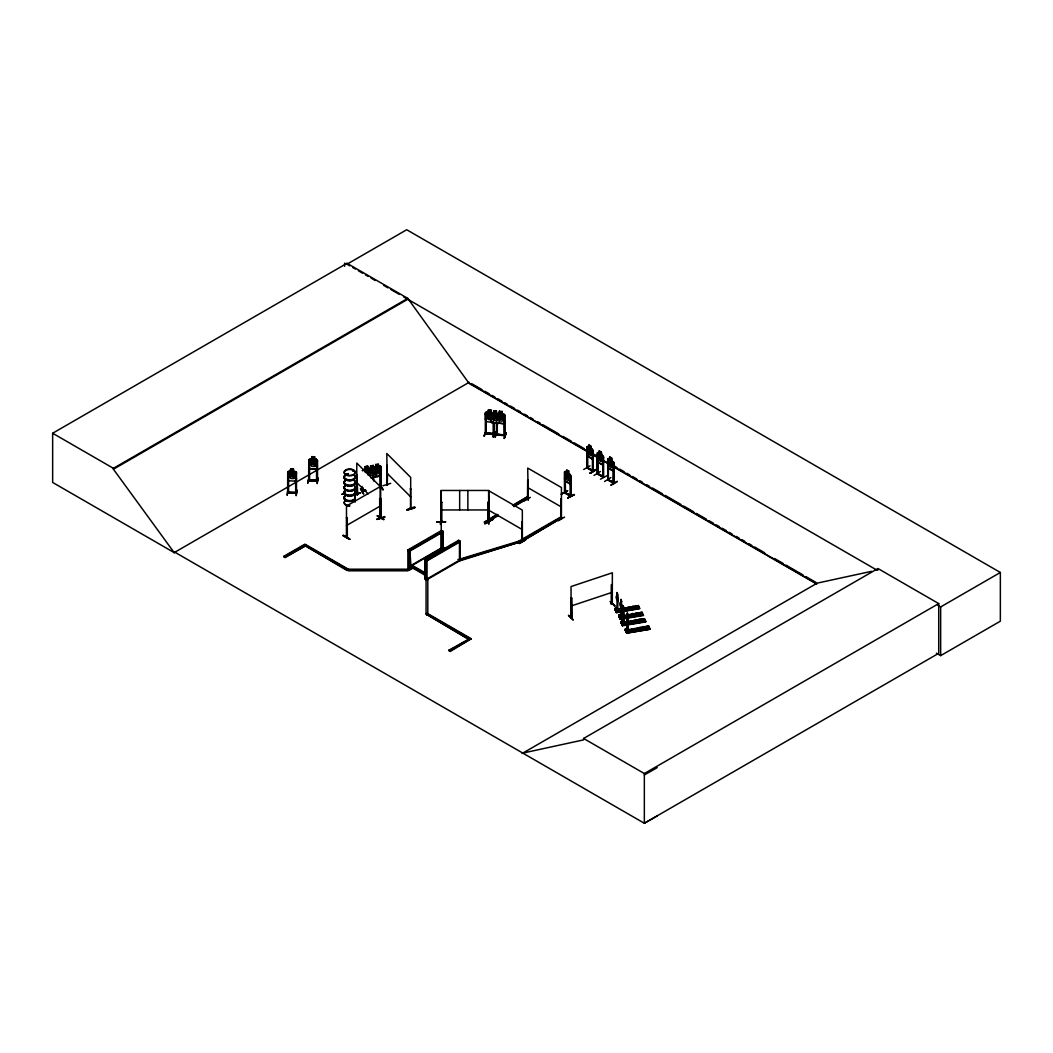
<?xml version="1.0" encoding="UTF-8"?>
<svg xmlns="http://www.w3.org/2000/svg" width="1053" height="1053" viewBox="0 0 1053 1053"><rect width="100%" height="100%" fill="white"/><g stroke="black" fill="none" stroke-linecap="round" stroke-linejoin="round"><path stroke-width="1.5" d="M617.584 610.687L617.94 601.618A2.988 0.671 80.5 0 0 617.769 597.446L616.966 592.549L616.94 595.787A2.988 0.671 80.5 0 0 616.768 599.275C617.9 606.41 615.557 607.318 617.769 610.661M623.85 614.794L623.679 623.837L623.85 614.794A2.988 0.671 80.5 0 0 623.679 610.622L623.06 605.699L622.849 608.963A2.988 0.671 80.5 0 0 622.678 612.451L622.718 621.744L623.863 623.81M628.246 622.126L628.075 631.168L626.93 628.996M615.755 609.2L617.005 608.845M615.794 608.687L615.847 611.03L616.084 608.858M616.768 599.275L616.597 599.302A2.988 0.671 80.5 0 1 616.768 595.814L616.887 592.576L617.558 593.339M619.388 615.4L619.809 615.992L619.361 615.36M620.599 606.028L620.414 606.054A2.988 0.671 80.5 0 1 620.586 602.566L620.98 599.262L620.77 602.54A2.988 0.671 80.5 0 0 620.599 606.028L620.586 615.781L621.415 617.44L621.77 608.371A2.988 0.671 80.5 0 0 621.599 604.198L621.415 604.225A2.988 0.671 80.5 0 1 621.586 608.397M621.599 617.413L620.941 615.531M622.007 622.376L621.665 621.718L622.191 622.27M621.81 622.205L621.652 621.757M627.588 613.557L627.891 617.979A2.988 0.671 80.5 0 1 628.062 622.152L627.891 631.195L627.061 629.536L626.89 619.809A2.988 0.671 80.5 0 1 627.061 616.321L627.272 613.057M626.232 629.681L626.153 631.524L626.351 629.523M627.061 616.321L627.364 613.043M626.338 629.641L627.351 629.036M620.309 615.373L620.454 615.242M622.191 621.836L623.021 621.639M413.5 567.791L409.288 570.226L407.88 569.41L407.88 549.929L409.893 551.101L411.052 567.08L424.754 574.991L425.544 560.13L424.925 578.545L426.333 579.347L460.069 559.867M619.69 615.347L619.888 617.742L619.506 614.847L619.506 616.979M621.77 623.376L621.56 621.283L622.139 624.139L621.77 621.244L622.27 624.837L621.217 622.744C620.309 620.072 626.614 621.599 621.217 621.731M287.772 492.843C303.817 493.515 294.037 492.212 287.614 492.83L287.732 471.876L290.76 471.244C287.956 466.729 297.854 469.717 290.746 468.901M296.512 478.72L295.498 481.116L288.627 480.787L287.732 478.299L287.838 471.915M288.509 473.192L287.68 473.324L288.509 473.192L288.575 492.857M287.232 495.292L287.969 489.737L287.179 494.897M290.654 471.217L289.285 472.034L289.285 476.496L290.746 478.483L293.484 478.615L294.945 476.772L294.945 472.297L293.484 471.428L293.59 468.901M287.68 492.804L288.483 492.646M287.64 491.896L296.354 492.304M293.59 471.296L296.512 472.284L296.446 493.265M295.63 473.521L296.433 473.56L295.63 473.521L295.696 493.238L295.564 492.264M296.88 490.158L296.156 495.713L296.946 490.198M311.662 459.029L308.726 459.806L309.714 459.016L316.466 459.319L314.584 459.174L314.584 456.778L311.649 456.686L314.584 456.778M308.726 466.229L309.635 468.664L316.505 468.98L317.506 466.597M309.516 461.056L308.687 461.201L309.516 461.056L309.582 480.721L309.424 479.773L308.805 480.458M307.739 483.143L308.963 477.614L307.779 483.09M316.637 461.398L317.44 461.438L316.637 461.398L316.532 481.089L317.532 480.207L309.516 479.786M316.505 468.98L309.635 468.598L308.832 466.163M317.532 480.918L317.506 460.161L316.479 459.266M317.888 478.036L317.15 483.59L317.953 478.075M616.663 609.029L616.861 608.358L616.768 609.042M633.682 615.61L634.156 614.899M636.394 621.652L634.551 621.231M640.632 628.654L640.145 629.365M622.863 606.054L623.731 606.857L623.863 610.595M412.763 565.685L412.908 565M428.847 555.787L428.189 556.168M429.729 555.273L429.071 555.668M626.614 629.483L625.772 628.641L626.719 629.576M347.622 474.35L345.884 474.35A5.568 3.212 0 0 1 348.267 473.587M347.595 474.482L346.319 474.785L346.292 473.955M352.505 470.744L353.242 470.994M352.926 470.823L353.229 470.441M571.805 616.9L570.989 617.203M571.792 617.65L571.568 597.999L570.871 598.236L570.95 617.9L571.792 617.65L571.568 597.999M349.701 538.886C329.997 527.566 363.153 546.876 343.028 535.78M343.291 535.622L349.714 539.281M374.736 468.058L375.605 467.808L377.04 469.677L379.383 466.979L377.632 470.112C381.002 472.323 378.514 474.205 377.079 470.744L375.368 473.481M360.692 492.896L354.256 495.186M390.716 483.327L382.818 485.775M494.068 433.744L485.486 432.717L485.315 433.665L485.38 412.697C488.513 413.408 488.631 407.34 488.329 412.315L486.894 412.947L486.894 417.422L488.329 419.502L491.014 419.818M486.183 414.053L485.328 414.145L486.183 414.053L486.21 433.718L485.42 432.717M485.354 419.173L486.249 421.661L493.001 422.437M483.893 435.995L486.144 430.993L484.367 435.652M484.262 435.995L486.091 430.585M492.988 412.71L493.989 413.737L491.132 412.5L491.132 410.104L488.237 409.828M497.371 413.342L504.097 414.053L505.111 415.027L505.111 435.968L504.15 435.889L505.164 435.797L496.397 434.771M497.99 414.29L499.359 413.513M493.199 434.56L493.186 421.358M493.975 433.731L486.091 432.783M493.159 436.666L494.936 431.598L493.212 436.705M493.159 437.074L494.976 431.638M502.215 411.499L499.333 411.17L499.438 413.658M499.438 420.845L502.123 421.161L503.558 419.41L503.558 414.935L502.242 413.842M497.24 432.335L495.002 437.337L497.227 431.927M496.424 421.977L496.424 434.968L496.595 434.033L504.4 434.942M496.516 434.06L497.279 434.165M504.229 416.383L505.085 416.304L504.229 416.383L504.387 435.679M504.111 423.78L497.371 422.951L504.111 423.78L505.111 421.463M506.019 432.941L504.255 438.417L506.085 432.98M504.255 438.417L506.138 433.309M440.891 521.525L441.246 522.183M567.514 475.693L569.462 474.653L568.146 476.654L569.528 480.286L567.738 476.93L566.646 478.549L565.909 478.115L567.291 476.14L565.987 472.652L567.633 475.693M498.398 414.25L499.319 414.434L499.372 421.213L498.385 423.477L491.725 422.543C490.659 419.805 489.132 415 491.685 412.947L498.385 413.75L499.398 414.711M569.989 483.788L570.673 475.469M570.107 483.853L565.211 481.024L564.513 478.325L565.158 481.076L570.028 483.893L570.739 481.826M592.365 458.99L587.548 456.133L586.85 453.422L587.495 456.186L592.365 458.99L593.089 457.028M603.369 462.859L602.658 464.926L597.775 462.122L597.143 459.358M613.267 470.981L608.371 468.151L607.686 465.452L608.318 468.203L613.201 471.02L613.912 468.954M381.252 473.073C381.686 478.707 364.943 477.614 380.278 475.614L381.252 473.073L381.212 466.584L380.238 465.952L378.461 466.334L379.778 466.992L379.778 471.454L378.409 473.666L375.829 474.219M375.052 477.009L376.066 468.058L373.315 467.782L373.315 465.387L370.551 465.966L370.643 468.427L369.261 469.506L369.261 473.982L370.643 475.614L373.223 475.074L374.592 472.876L374.592 468.401L373.223 467.887M371.261 477.944L375.158 477.127L376.105 474.548M600.105 456.712L602.079 455.699L600.763 457.7L602.145 461.332L600.355 457.963C599.46 461.201 597.248 458.674 599.907 457.186L598.617 453.698L600.315 456.87M610.648 462.793L612.622 461.78L611.306 463.781L612.688 467.414L610.898 464.057C610.003 467.282 607.792 464.768 610.45 463.267L609.16 459.779L610.858 462.965M568.502 615.571L573.135 620.046M573.082 619.69L568.554 615.242M295.432 480.971L296.419 478.707M360.481 488.947L363.575 493.791M504.045 423.701L505.019 421.437M342.172 494.462L344.713 492.975M567.699 490.751L561.078 494.291L567.409 490.645M590.035 465.847L583.731 469.467M594.01 475.403L600.381 471.481M604.554 481.497L610.924 477.562M441.312 521.446L440.891 522.683L441.036 490.461L488.75 490.461L489.237 522.314L488.526 521.919M512.548 505.361L526.605 497.24L528.33 499.741L527.698 479.892L527.474 499.583L528.119 499.872L528.264 480.221M521.459 540.518L522.183 540.887M560.788 517.786L561.288 519.024L560.867 499.043L561.223 518.984M560.867 499.043L560.959 518.55M440.825 519.234L440.47 524.46L440.917 519.287M568.673 473.442L570.818 475.443L570.805 496.384L564.474 492.765L565.422 492.988L565.343 479.984M593.089 471.454L586.824 467.835M587.442 467.532L586.811 467.15L587.521 468.243L587.679 453.461M592.51 451.645L593.3 451.842L592.51 451.645L592.431 471.112L592.865 470.283L593.365 471.362L587.087 467.703L586.995 447.025M598.025 473.337L597.104 473.06L597.696 473.429M597.327 472.929L598.025 474.047L597.959 461.03M602.79 457.581L603.58 457.779L602.79 457.581L602.79 477.127L603.145 476.219M602.711 477.048L603.014 457.45M599.354 453.356L597.143 452.935L597.169 473.889L603.369 477.391L603.053 476.219M597.327 473.639L603.58 477.18M607.66 479.931L613.912 483.472M608.568 479.431L607.647 479.154L608.239 479.523M607.989 479.023L608.265 480.273L608.502 467.111M613.333 463.662L614.123 463.86L613.333 463.662L613.333 483.222L613.688 482.313M613.254 483.13L613.557 463.531M609.898 459.45L608.41 458.503L607.752 459.095L607.871 479.734L614.123 483.353L613.596 482.3M622.06 622.389L622.942 622.139M347.279 517.681L346.49 517.879L347.279 517.681L347.332 537.188L346.648 537.53L347.121 536.28M365.825 472.547C362.416 470.441 365.338 468.493 366.365 471.889L368.708 469.204L366.957 472.323M375.329 472.323L376.5 470.336M362.127 486.486C361.995 493.436 360.955 489.974 365.694 490.277M362.877 487.947L362.93 491.422L362.982 488.118M380.278 487.736L381.212 487.539L380.488 487.039M357.52 494.252L356.717 494.423L357.52 494.752L357.125 493.567L357.546 494.726L357.059 474.824L357.072 494.778M387.28 484.577L386.754 484.143L387.543 484.485M387.504 473.481L387.228 485.236L386.82 453.514L410.683 477.378L410.67 508.217M380.594 517.089L380.462 517.01M630.181 607.857C630.221 610.543 626.746 607.173 630.023 607.95M633.432 615.465L632.287 614.636M634.038 615.386L633.853 614.491M346.24 474.284L347.214 474.205M347.332 474.205L346.003 474.1M498.372 419.594L500.201 417.199L498.438 414.5M612.807 466.479L611.767 467.795L609.832 466.676L608.792 464.162L609.832 456.923L611.898 458.121L612.807 466.479L816.707 584.073M362.377 470.586L365.128 469.19L365.036 466.729C369.234 464.834 366.826 469.454 370.538 468.809M362.403 470.638L363.232 469.651L369.564 468.309M372.986 468.414L375.737 466.966L375.71 464.518L378.501 463.978L378.409 466.479M370.577 468.414L367.787 469.796M440.931 521.419L440.904 522.63M441.905 521.274L440.97 521.288M488.947 521.696L487.908 521.748L488.816 521.985L488.592 490.632L522.327 510.113L522.393 541.466L521.761 521.617L522.183 541.597L521.472 540.689M614.952 609.832L615.044 608.384L617.4 608.002L618.637 611.74L618.545 610.279L616.176 610.674L616.295 612.306M615.255 610.148L638.644 606.752L638.302 605.528L635.933 606.173M616.281 612.135L639.553 608.252L638.302 605.528M619.019 617.071L618.861 615.136L621.323 614.939L618.861 615.136M619.875 618.572L643.37 614.755L641.001 615.413L639.763 612.675L642.133 612.28L643.488 615.492L620.191 619.361M620.112 617.624C625.614 617.216 618.73 616.216 620.02 619.019L643.383 615.005M621.046 622.981L621.125 621.533M638.552 606.436L615.084 610.095L638.315 605.949M644.462 619.375L621.283 623.468L621.112 622.81L622.468 625.772L645.752 621.889L644.383 618.677L642.027 619.322M645.634 621.152L622.126 624.798L622.441 625.758M616.176 612.241L639.329 607.95M638.302 605.778L639.382 608.213M625.337 630.339C624.192 628.628 628.575 627.351 627.799 629.707L628.852 631.8L628.852 630.786L626.482 631.181L626.68 633.116L649.964 629.246L648.595 626.035L646.239 626.68M620.572 616.808L642.369 613.017L619.098 617.058M625.39 630.602L648.78 626.943M626.351 632.326L649.846 628.509M623.587 622.349L624.732 624.89L624.732 623.626L622.27 623.824L622.27 625.416L645.66 621.573L644.383 618.927L621.007 622.902L644.383 618.677M644.568 619.585L622.81 623.126M625.219 630.26L648.595 626.035M356.717 494.423L356.796 463.083L380.646 486.934L380.699 518.3L380.515 498.28L379.659 498.727L379.817 518.379L380.449 518.089M379.988 518.313L380.015 517.628M347.279 537.175L346.424 537.399L347.121 536.991M612.293 603.435L611.424 604.198L612.28 603.909M287.824 471.968L288.706 471.139L295.432 471.52L296.406 472.363M486.315 412.078L485.446 412.789L485.446 419.173M363.785 470.336L365.036 469.125M374.46 468.124L375.829 467.032L375.71 464.518M636.302 621.586L634.735 621.718M586.916 467.927L587.587 446.485C590.378 450.013 588.324 440.983 588.996 447.459L587.969 447.657L587.969 452.132L588.996 454.646L590.944 455.765L591.97 454.448L591.97 449.973L590.944 448.578L591.075 446.103L588.93 444.945M586.929 446.959L587.587 446.485M566.659 472.205L564.513 471.902L564.553 492.843L571.042 496.226L570.397 476.417L570.726 496.384M564.592 471.968L565.277 471.481M608.41 458.503L607.686 459.029L607.752 479.957M441.812 521.985L441.839 502.307L441.036 502.307L441.839 502.307M487.855 521.459L488.658 521.024M485.288 433.428L494.068 434.455M362.193 490.593L362.035 491.369L365.575 490.619M287.798 491.896L287.772 492.87M309.398 480.036L308.595 479.971L309.49 480.01M317.506 480.392L309.608 480.036M379.883 518.339L380.238 498.398L380.923 498.688L380.515 517.76M379.277 517.26L377.579 515.891M380.515 517.971L383.937 519.511L377.224 516.088M489.171 502.794L489.013 522.446L488.289 522.064L488.592 502.465L489.237 522.314M489.171 522.249C473.758 528.158 503.202 514.246 489.54 521.327M528.237 498.938L527.408 498.753L528.119 499.161M522.012 541.545L521.761 521.617M519.142 542.966L525.473 539.32L519.142 542.966L519.498 543.559L525.776 539.847L519.195 543.295M174.956 552.259L174.272 552.667L52.65 482.445L52.65 433.244L347.016 263.289L407.787 298.368L468.559 382.66L586.429 450.71M347.016 263.289L347.016 264.198L406.708 229.738L1000.35 572.477L1000.35 621.178L940.658 655.637L936.393 653.163M52.65 433.244L113.421 468.322L407.787 298.368M657.23 815.917L644.344 823.262L174.877 552.22L174.179 552.614L113.421 469.23L407.787 299.276M174.179 552.614L469.243 382.265M344.752 492.686L341.87 494.357L344.752 493.094M380.238 486.565L346.49 506.045L346.424 537.399M339.895 564.934L306.16 545.454L285.06 557.629L283.836 556.313L304.922 544.138L348.332 569.199L407.985 569.199L407.985 570.805L348.332 570.805L348.332 569.199L347.095 569.91L304.922 545.559L347.095 570.515L348.332 569.805L407.985 569.805M283.836 556.919L296.485 549.613M299.302 547.994L303.514 545.559M283.836 556.313L285.06 557.024L306.16 545.454M346.49 525.526L380.238 506.045M407.88 549.929L441.615 530.449L443.023 531.265L442.931 548.666M409.288 549.824L426.149 540.084M428.966 538.465L438.811 532.779M443.023 531.265L409.288 550.745L409.288 570.226M587.113 448.262L587.521 468.243M443.023 531.962L409.288 551.456L407.88 550.64M591.009 448.539L593.155 450.539L593.155 471.494L593.089 450.579M587.548 446.617L592.418 449.276M599.275 453.238L599.275 450.842L601.355 452.04L601.289 454.475L603.435 456.476L603.435 477.43L603.369 456.476M565.25 471.389L570.055 474.232M564.763 473.166L565.185 493.133L564.698 491.896M568.673 471.046L566.659 469.809L566.659 472.363L565.619 472.56L565.619 477.035L566.659 479.549L568.594 480.668L569.634 479.352L568.738 471.007M597.525 473.679L597.169 454.33L597.959 454.527M498.306 515.601L485.657 522.907L484.433 522.196L497.082 514.285M484.433 522.196L497.082 514.891M513.956 505.15L526.605 497.24M484.433 521.59L485.657 522.301L498.306 514.996M513.772 506.072L527.829 497.951M446.275 548.982L442.931 547.047L411.052 565.461L424.754 573.372M602.632 455.251L597.828 452.553M443.458 547.349L411.578 565.764L411.578 567.383L415.053 568.62M513.772 506.677L527.829 498.556M424.925 559.775L458.66 540.294L460.069 541.097L460.069 560.578L426.333 580.058L424.925 579.255L424.925 559.775L426.333 560.578L460.069 541.097M413.5 567.08L409.288 569.515L407.88 568.699M429.137 558.051L424.925 560.486L426.333 561.288L460.069 541.808L458.66 541.005L458.055 541.36L459.463 542.163L459.463 560.222L458.055 559.419M431.954 556.418L441.799 550.745M444.603 549.113L447.42 547.494M450.236 545.875L454.448 543.44M570.963 476.746L570.173 476.535M597.775 462.122L602.724 464.886L603.369 462.951M607.936 460.293L608.344 480.26M609.753 459.371L609.753 456.963M593.063 470.783L587.521 467.729L593.365 470.652M590.128 472.876C610.042 461.806 577.005 481.155 596.472 469.256M611.832 460.569L613.978 462.57L613.978 483.511L613.912 462.557M590.154 473.218L596.485 469.572M613.978 462.57L608.371 458.647M424.899 574.306L424.227 574.688L424.899 572.687L412.236 565.382M570.173 495.384L571.042 495.515L565.185 492.633L570.529 495.186L570.608 496.345M603.645 476.588L597.801 473.666L603.435 476.719M567.751 497.74L574.438 494.699L567.804 497.806M600.46 479.194L607.028 475.666M614.189 482.669L608.344 479.76L613.978 482.8M610.951 484.893L617.295 481.274M611.003 485.275L617.334 481.629M460.016 559.051L518.576 541.281L560.788 516.97L562.012 517.681L519.84 542.65L562.012 517.681M522.828 539.505L527.04 537.069M529.856 535.437L560.788 517.589M426.583 614.36L468.756 639.316L426.583 614.36L427.808 613.649L471.217 638.71L450.131 651.491L448.894 650.175L469.98 638.605M426.583 614.965L427.808 614.254L427.808 579.203L426.07 579.203L426.07 614.254L427.808 614.254M448.894 650.78L454.514 647.529M457.331 645.91L468.585 639.421M448.894 650.175L450.131 650.886L471.217 638.71M522.13 753.5L817.194 583.138L871.555 571.318M522.814 753.092L583.586 739.877L583.586 738.469L877.952 568.515L938.723 603.593L938.723 653.308L644.344 823.262L644.344 773.547L938.723 603.593M877.952 569.923L877.267 570.331L403.549 296.828M937.841 605.304L940.658 606.936L1000.35 572.477M644.344 774.969L657.23 767.624M571.134 617.15L571.647 616.742M611.503 603.435C613.32 602.448 611.095 605.751 611.53 603.395M612.293 604.146L612.359 572.779L571.029 586.547L571.134 617.861M485.328 433.625L494.002 434.626L493.975 423.069M497.187 434.362L505.111 435.258M505.111 435.968L505.15 435.047L504.992 435.745M630.049 608.555L628.483 608.463M632.445 614.715L634.011 614.82M346.766 537.517L346.713 518.01M346.964 537.043L347.056 517.549M380.33 486.789L381.12 487.552M380.896 487.355L380.172 487.565L381.186 487.578M387.096 465.268L387.28 485.288L387.096 473.087M354.308 494.844L360.508 492.725M410.946 489.118L410.275 488.816M410.222 507.743L410.631 507.52M376.974 519.155L384.937 517.194L377 519.221M377 519.484L384.687 516.549M407.011 509.599C421.068 503.755 413.237 509.915 407.037 509.665M407.037 509.928L414.79 507.401M407.063 510.007L414.974 507.625M571.726 598.157L570.871 598.236M611.424 604.198L611.503 584.691L612.201 584.454M610.529 601.618L614.689 606.133M570.937 616.953L571.805 617.097M612.319 603.461L611.622 603.659M610.2 601.671L615.044 606.067L610.49 601.579M571.029 606.028L612.359 592.26M460.016 559.656L517.036 542.361M459.292 560.407L519.379 542.177L459.292 561.012L458.476 559.512M632.656 614.623L633.643 614.61M639.908 629.418L640.119 628.167L638.789 629.168M365.062 466.782L367.826 466.203M380.238 466.084L373.828 467.321M365.154 470.046L367.734 469.493L367.787 474.613M380.133 517.905L380.265 468.058L381.015 467.901M379.725 484.946L383.174 489.777L379.672 484.643M380.08 484.933L382.818 489.803M365.575 490.106L362.179 490.843M362.337 491.527L365.694 490.777M368.695 468.809L375.131 467.466L376.013 468.164M371.235 477.891L375.158 477.127M571.463 617.479L570.792 617.742M564.698 492.607L564.658 471.928M620.678 615.742L619.546 615.887M617.94 601.618L617.756 601.645A2.988 0.671 80.5 0 0 617.584 597.472L617.769 594.813M621.112 599.802L621.599 601.566L621.204 600.131M622.849 606.331L623.034 608.937M615.044 608.384L617.492 608.186M627.535 607.568L629.891 606.923L631.142 609.661L629.891 606.923M631.997 606.581C635.788 612.78 628.983 604.896 634.354 606.186L635.604 608.66M636.762 606.212L614.926 609.792M618.637 610.477L616.176 610.674M639.316 607.778L615.939 611.78L616.374 612.622L639.553 608.252M617.492 611.53L639.54 608.015M616.36 612.609L639.645 608.739M622.678 612.451L623.034 622.152M621.231 614.741L622.376 618.045L620.006 618.44L619.414 615.742M631.366 614.07C635.156 620.283 628.338 612.385 633.722 613.675L634.959 616.163M635.828 613.333C639.619 619.533 632.8 611.648 638.184 612.938L639.421 615.413M621.323 615.952L618.967 616.347L620.006 618.44M620.704 617.071L640.908 613.754M624.429 617.729L641.527 614.965M624.587 618.072L640.106 615.478M627.891 617.979L627.483 613.307M626.89 619.809L627.246 629.51M633.63 620.717L635.986 620.072L637.223 622.81L635.986 620.072M638.092 619.73C641.882 625.93 635.064 618.045 640.448 619.335L641.685 621.81M622.968 623.468L644.712 619.888M622.994 623.521L644.726 619.888L644.383 618.927M622.139 624.969L645.41 620.928M622.205 625.285L645.647 621.402M625.429 629.089L627.799 628.694M637.842 628.075L640.198 627.43L641.435 630.168L640.198 627.43M642.304 627.088C646.094 633.287 639.276 625.403 644.66 626.693L645.897 629.168M649.688 628.72L626.403 632.603L649.872 628.931L648.595 626.285L625.469 630.773M626.943 630.352L648.859 626.943M627.18 630.826L648.938 627.246L648.595 626.285M627.706 628.496L628.944 632.248L628.944 630.984L626.482 631.181M626.653 633.116L649.938 629.233M493.278 433.625L493.146 434.547M362.759 491.159L362.877 490.474M487.908 521.038L487.947 521.972M639.908 629.22L638.947 629.075M288.522 492.172L287.772 492.133M488.526 521.209L487.881 521.288M592.734 470.994L592.734 451.513M597.696 474.14L597.735 454.659M357.059 474.824L357.454 494.647M493.936 434.652L493.91 423.253M487.947 502.307L488.75 502.478L487.947 502.307L487.947 522.012M441.839 521.077L441.128 521.288M445.564 521.709L436.613 521.854L445.564 522.104M436.613 522.025L445.564 521.972M488.868 524.46L489.29 520.537M441.036 509.955L488.75 509.955M348.332 570.199L407.985 570.199M426.07 579.808L427.808 579.808M426.07 613.649L427.808 613.649M317.414 480.905L308.674 480.734L308.74 459.753M633.182 615.478L632.313 615.202M486.275 411.999L492.975 412.776M499.438 418.923L502.123 419.239C499.649 414.764 505.716 412.855 501.386 417.357L503.321 420.331L500.82 417.791L498.477 419.897M504.992 435.034L504.242 435.179M493.725 410.933L496.424 411.196M491.712 413.092L493.725 413.329L493.739 410.881M496.424 413.592L497.858 414.566L497.858 419.041L496.424 420.779L493.739 420.463L492.304 418.37L492.304 413.895L493.739 413.276L493.646 410.788L496.516 411.131L496.411 413.645L498.319 413.882M498.411 423.424L491.646 422.661L490.777 420.121M317.44 480.207L317.308 481.142L308.766 480.721M496.516 434.284L496.332 434.955M369.103 469.204L367.734 468.69L367.787 466.15M530.304 497.358L524.381 500.833M528.33 499.675L527.698 468.058L561.433 487.539L561.433 518.826M484.946 523.578L491.514 519.748M383.674 519.616L377.264 515.694M347.016 264.198L349.846 265.83M352.676 267.462L355.506 269.094M358.323 270.726L362.561 273.175M365.391 274.807L368.221 276.439M371.051 278.071L375.289 280.519M383.766 285.416L388.004 287.864M390.834 289.496L399.311 294.379M472.086 383.897L482.024 389.636M484.867 391.282L489.132 393.743M491.962 395.375L494.805 397.02M497.648 398.653L501.912 401.114M504.756 402.759L507.585 404.405M510.429 406.037L514.693 408.498M517.536 410.144L520.366 411.776M524.631 414.237L527.474 415.882M530.317 417.514L533.147 419.16M537.412 421.621L540.255 423.253M543.098 424.899L558.722 433.915M562.973 436.376L571.503 441.299M574.333 442.931L584.283 448.67M594.221 454.409L597.064 456.054M614.096 465.887L616.94 467.532M619.783 469.177L624.047 471.639M626.89 473.271L629.72 474.916M632.563 476.548L636.828 479.01M639.671 480.655L642.501 482.287M646.766 484.749L649.609 486.394M652.452 488.026L662.39 493.765M665.233 495.41L680.857 504.426M683.687 506.072L693.637 511.811M696.467 513.443L706.418 519.195M709.248 520.827L713.513 523.288M716.356 524.934L719.199 526.566M722.042 528.211L726.294 530.673M729.137 532.305L731.98 533.95M736.231 536.411L739.074 538.044M741.917 539.689L744.761 541.321M749.025 543.782L751.855 545.428M754.698 547.06L764.636 552.812M774.587 558.551L783.103 563.46M785.946 565.106L802.991 574.938M805.821 576.583L815.772 582.322M592.102 453.988L597.788 457.278M603.474 460.556L607.726 463.017M613.412 466.295L816.496 583.546M467.624 382.529L585.889 450.802M593.01 454.922L597.288 457.384M602.987 460.674L607.265 463.149M527.698 487.539L561.433 507.019M488.592 510.113L522.327 529.593M518.602 541.94L519.84 542.032M442.8 547.731L445.603 549.363M428.4 556.05L431.493 557.827M417.87 570.252L420.673 571.871M408.498 568.344L409.893 569.16L409.893 551.101M429.216 615.057L446.09 624.811M448.894 626.43L471.217 639.316M342.712 566.553L348.332 569.805M583.586 738.469L644.344 773.547M410.644 508.731L410.538 488.724M492.462 413.592L491.014 412.631L491.04 410.17M634.577 621.599C637.591 623.481 635.235 618.651 634.577 621.81M638.947 629.286L639.118 628.378L640.593 628.707M570.213 496.081L570.397 476.417M611.503 584.691L611.582 604.356M386.82 472.994L410.683 496.858M356.796 482.564L368.155 493.923M564.592 517.089L558.34 520.801M567.817 498.122L574.122 494.423M518.576 541.281L519.379 542.177M630.286 608.2L629.062 607.607L628.378 608.529M491.527 417.883L490.29 416.014L492.106 413.46L489.658 415.382L487.302 412.908L489.092 415.856C485.078 418.383 488.724 420.134 489.711 416.448L491.238 418.883M380.265 468.058L380.488 487.75M360.521 488.631L363.64 493.883M592.326 449.381L593.01 450.579M635.933 605.923L637.183 608.41M646.239 626.43L647.477 628.904M642.027 619.072L643.265 621.546M627.535 607.318L628.773 609.805M637.842 627.825L639.079 630.299M633.63 620.467L634.867 622.942M624.732 623.626L624.64 624.442M619.506 614.847L619.888 615.61M619.296 614.886L619.848 615.663M616.058 610.99L615.676 608.107M620.112 618.888L618.861 616.413L642.133 612.28M626.351 631.497L625.982 628.602M616.176 611.688L615.136 608.581M615.044 609.661L616.281 612.135M287.838 478.299L288.706 480.708M649.714 628.759L626.482 632.774L625.337 628.891M619.862 618.401L620.204 619.375M617.466 593.734L617.584 594.84M442.931 547.047L442.405 532.318L442.405 548.745M940.658 606.936L940.658 655.637M625.772 628.641L625.772 630.773M623.494 621.138L623.494 622.415M622.376 617.032L622.468 618.493M621.599 601.566L621.415 604.225M618.545 610.279L618.545 611.293M617.4 608.002L617.4 609.266M615.465 608.134L615.465 610.266M601.224 452.119L602.263 455.91L602.263 460.385L601.224 461.701L599.275 460.582L598.249 458.068L599.275 450.842M504.282 416.211L504.295 435.929M502.242 411.447L502.123 413.961M499.451 411.21L499.451 413.605M497.279 423.517L497.306 435.06M497.213 422.069L497.108 435.1M467.861 490.461L467.861 509.955M459.661 490.461L459.661 509.955M458.66 540.294L458.66 541.005M441.615 530.449L441.615 531.16M441.615 532.068L441.615 549.929M441.246 490.856L441.246 531.41M441.01 531.515L441.01 549.574M426.952 560.933L426.952 578.992M426.333 560.578L426.333 580.058M381.12 466.637L381.068 487.618M373.552 475.982L373.657 481.024M373.223 465.492L373.249 467.94M372.907 476.311L372.907 479.563M372.801 476.153L372.801 479.391M370.669 466.084L370.669 468.48M367.879 469.809L367.826 474.666M344.634 263.105L344.634 266.33M314.492 456.844L314.478 459.305L315.939 460.174L315.939 464.649L314.478 466.492L311.754 466.361L310.293 464.373L310.293 459.898L311.754 459.174L311.662 456.633M308.832 459.779L308.819 466.229M113.421 468.322L113.421 469.23M354.611 481.024A5.66 3.264 0 0 1 349.714 485.92A5.66 3.264 0 0 1 344.805 481.024M354.545 481.366A5.581 3.225 0 0 1 349.714 486.196A5.581 3.225 0 0 1 344.871 481.366M354.545 485.67A5.594 3.225 0 0 1 349.714 490.514A5.594 3.225 0 0 1 344.871 485.67M354.519 485.867A5.555 3.212 0 0 1 349.714 490.685A5.555 3.212 0 0 1 344.897 485.867M354.611 475.653A5.66 3.264 0 0 1 349.714 480.55A5.66 3.264 0 0 1 344.805 475.653M345.713 474.969A5.66 3.264 0 0 1 348.24 474.126M354.545 480.458A5.581 3.225 0 0 1 349.714 485.288A5.581 3.225 0 0 1 344.871 480.458M354.545 475.982A5.581 3.225 0 0 1 349.714 480.813A5.581 3.225 0 0 1 344.871 475.982M345.766 475.311A5.581 3.225 0 0 1 348.267 474.482M354.611 480.747A5.66 3.264 0 0 1 349.714 485.644A5.66 3.264 0 0 1 344.805 480.747M354.611 475.377A5.66 3.264 0 0 1 349.714 480.273A5.66 3.264 0 0 1 344.805 475.377M345.713 474.692A5.66 3.264 0 0 1 348.24 473.85M354.532 475.087A5.568 3.212 0 0 1 349.714 479.905A5.568 3.212 0 0 1 344.884 475.087M354.611 496.345A5.66 3.264 0 0 1 349.714 501.241A5.66 3.264 0 0 1 344.805 496.345M354.545 496.687A5.581 3.225 0 0 1 349.714 501.518A5.581 3.225 0 0 1 344.871 496.687M349.714 505.703A5.555 3.212 0 0 1 344.897 500.899M354.519 500.899A5.555 3.212 0 0 1 355.072 501.662M354.532 486.354A5.568 3.212 0 0 1 349.714 491.185A5.568 3.212 0 0 1 344.884 486.354M349.714 506.019A5.568 3.212 0 0 1 344.884 501.202M354.532 501.202A5.568 3.212 0 0 1 355.085 501.978M354.545 486.078A5.594 3.225 0 0 1 349.714 490.922A5.594 3.225 0 0 1 344.871 486.078M354.611 490.974A5.66 3.264 0 0 1 349.714 495.871A5.66 3.264 0 0 1 344.805 490.974M354.545 495.779A5.581 3.225 0 0 1 349.714 500.609A5.581 3.225 0 0 1 344.871 495.779M354.545 491.303A5.581 3.225 0 0 1 349.714 496.134A5.581 3.225 0 0 1 344.871 491.303M354.611 496.068A5.66 3.264 0 0 1 349.714 500.965A5.66 3.264 0 0 1 344.805 496.068M354.611 490.698A5.66 3.264 0 0 1 349.714 495.594A5.66 3.264 0 0 1 344.805 490.698M354.532 490.408A5.568 3.212 0 0 1 349.714 495.226A5.568 3.212 0 0 1 344.884 490.408M591.878 455.317L590.075 452.027C589.14 455.265 586.995 452.737 589.627 451.25L588.324 447.762L590.035 450.934C590.799 447.775 593.273 450.473 590.483 451.763L591.878 455.317M374.394 474.021L373.499 474.284L371.985 472.284L369.59 475.114L371.393 471.876L369.669 469.506L371.933 471.217L374.289 468.532L372.538 471.652L374.394 474.021M294.682 477.707L293.748 477.733L292.142 475.351L289.601 477.549L291.51 474.785L289.68 471.968L292.089 474.271L294.577 472.192L292.721 474.864L294.682 477.707M315.689 465.584L314.742 465.61L313.136 463.215L310.596 465.426L312.517 462.662L310.688 459.845L313.083 462.149L315.584 460.069L313.728 462.741L315.689 465.584M497.569 420.108L495.068 417.567C493.857 421.187 490.764 419.515 494.462 416.962L492.659 414.013L495.015 416.488L497.464 414.592L495.647 417.133L497.569 420.108M502.228 414.777L500.767 416.725L499.319 414.434L502.123 414.764M367.273 466.795L365.615 467.953L367.273 466.795M377.948 464.584L376.29 465.729L377.948 464.584M378.409 467.282L375.829 467.822L375.829 472.297L378.409 471.757L378.409 467.282M372.762 465.979L371.104 467.124L372.762 465.979M373.223 468.69L370.643 469.217L370.643 473.692L373.223 473.152L373.223 468.69M313.991 457.278L312.241 457.199L312.241 458.002L313.991 458.081L313.991 457.278M314.478 460.108L311.754 459.977L311.754 464.452L314.478 464.57L314.478 460.108M292.997 469.414L291.233 469.322L291.233 470.125L292.997 470.204L292.997 469.414M293.484 472.231L290.746 472.099L290.746 476.575L293.484 476.706L293.484 472.231M490.54 410.578L488.816 410.367L488.816 411.17L490.54 411.368L490.54 410.578M501.636 411.92L499.912 411.71L499.912 412.513L501.636 412.71L501.636 411.92M491.014 413.421L488.329 413.118L488.329 417.593L491.014 417.896L491.014 413.421M495.95 411.539L494.226 411.328L494.226 412.131L495.95 412.342L495.95 411.539M496.424 414.395L493.739 414.066L493.739 418.541L496.424 418.87L496.424 414.395M590.588 446.38L589.351 445.669L590.588 447.183L590.588 446.38M600.868 452.316L599.631 451.605L600.868 453.119L600.868 452.316M611.411 458.41L610.174 457.686L611.411 459.2L611.411 458.41M590.944 449.381L588.996 448.262L588.996 452.737L590.944 453.856L590.944 449.381M601.224 455.317L599.275 454.198L599.275 458.674L601.224 459.792L601.224 455.317M611.767 461.398L609.832 460.279L609.832 464.755L611.767 465.874L611.767 461.398M568.251 471.283L567.014 470.559L568.251 472.073L568.251 471.283M568.594 474.271L566.659 473.152L566.659 477.628L568.594 478.746L568.594 474.271M346.924 474.969A5.581 3.225 0 0 0 355.295 472.178A5.581 3.225 0 0 0 346.924 469.388A5.581 3.225 0 0 0 346.924 474.969M346.937 475.416A5.555 3.212 0 0 0 355.269 472.639A5.555 3.212 0 0 0 346.937 469.862A5.555 3.212 0 0 0 346.937 475.416"/></g></svg>
